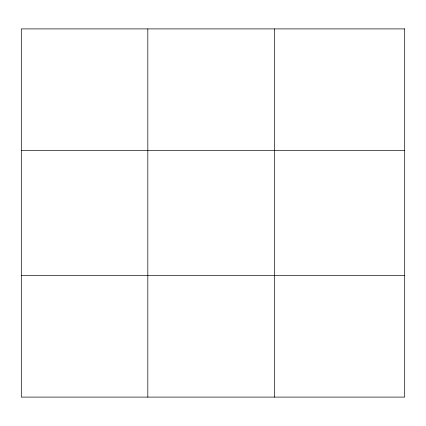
<?xml version="1.0" encoding="UTF-8"?>
<svg xmlns="http://www.w3.org/2000/svg" width="426" height="426" viewBox="0 0 426 426"><rect width="100%" height="100%" fill="white"/><g stroke="black" fill="none" stroke-linecap="round" stroke-linejoin="round"><path stroke-width="0.64" d="M147.822 397.101L147.822 28.899M274.344 397.101L274.344 28.899M21.3 150.405L404.7 150.405M21.3 275.595L404.7 275.595M404.7 28.899L404.7 397.101L21.3 397.101L21.3 28.899L404.7 28.899"/></g></svg>
